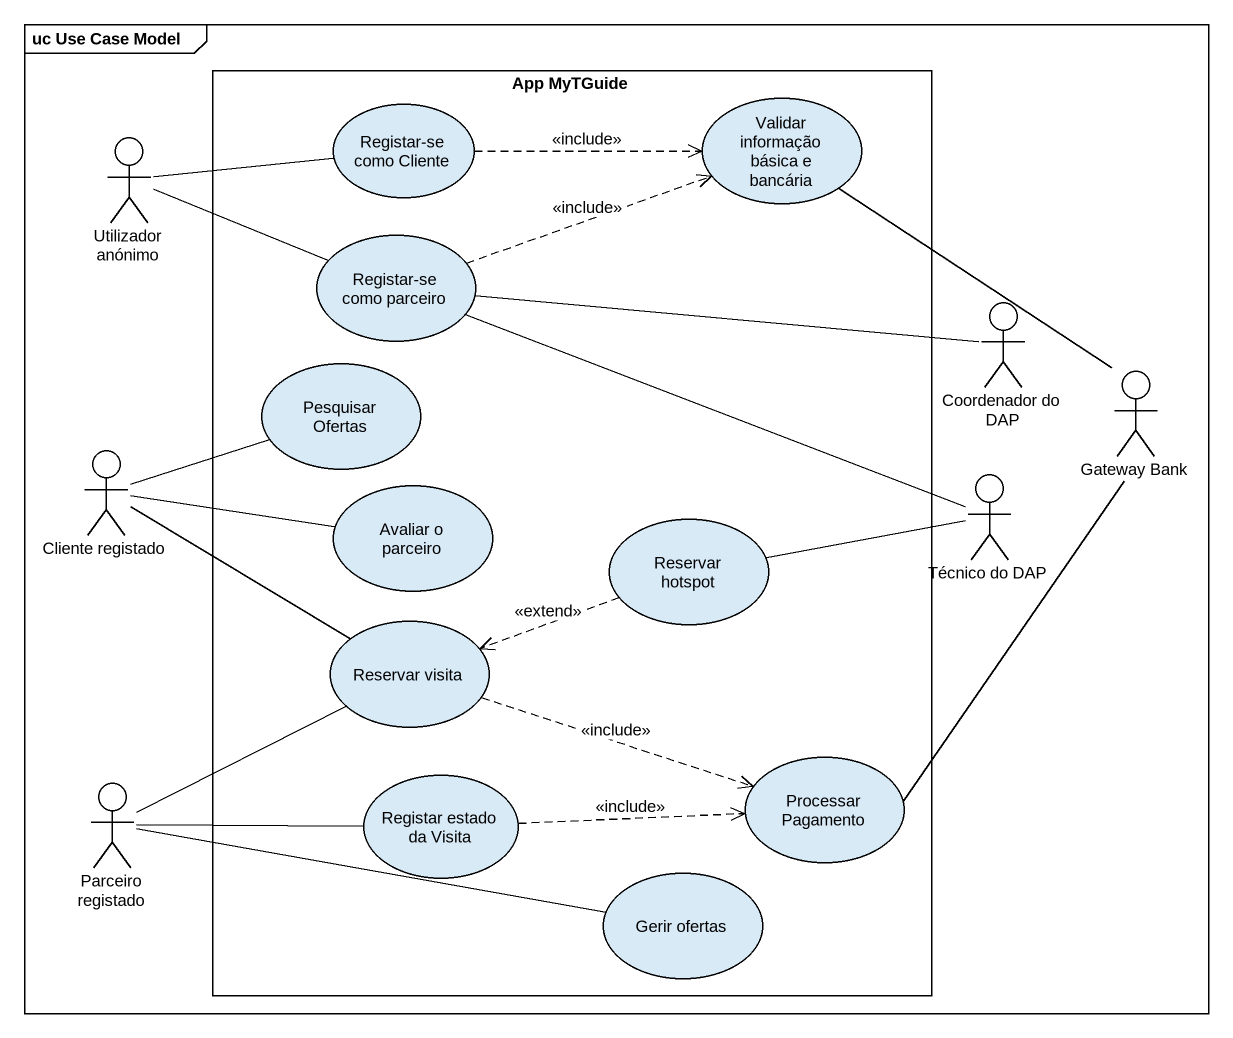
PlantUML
@startuml
mainframe uc Use Case Model
rectangle "App MyTGuide" as App_MyTGuide {
  usecase "Registar-se como Cliente" as Registar_se_como_Cliente
  usecase "Validar informação básica e bancária" as Validar_informação_básica_e
  usecase "Registar-se como parceiro" as Registar_se_como_parceiro
  usecase "Pesquisar Ofertas" as Pesquisar_Ofertas
  usecase "Avaliar o parceiro" as Avaliar_o_parceiro
  usecase "Reservar hotspot" as Reservar_hotspot
  usecase "Reservar visita" as Reservar_visita
  usecase "Registar estado da Visita" as Registar_estado_da_Visita
  usecase "Processar Pagamento" as Processar_Pagamento
  usecase "Gerir ofertas" as Gerir_ofertas
}
actor "Utilizador anónimo" as Utilizador_anónimo
actor "Coordenador do DAP" as Coordenador_do_DAP
actor "Gateway Bank" as Gateway_Bank
actor "Cliente registado" as Cliente_registado
actor "Técnico do DAP" as Técnico_do_DAP
actor "Parceiro registado" as Parceiro_registado
Registar_se_como_Cliente .right.> Validar_informação_básica_e : <<include>>
Utilizador_anónimo -right- Registar_se_como_Cliente
Utilizador_anónimo -right- Registar_se_como_parceiro
Registar_se_como_parceiro .right.> Validar_informação_básica_e : <<include>>
Coordenador_do_DAP -left- Registar_se_como_parceiro
Gateway_Bank -up- Validar_informação_básica_e
Gateway_Bank -- Processar_Pagamento
Cliente_registado -right- Pesquisar_Ofertas
Cliente_registado -right- Avaliar_o_parceiro
Cliente_registado -right- Reservar_visita
Reservar_hotspot .left.> Reservar_visita : <<extend>>
Técnico_do_DAP -left- Registar_se_como_parceiro
Técnico_do_DAP -left- Reservar_hotspot
Reservar_visita -left- Parceiro_registado
Reservar_visita .right.> Processar_Pagamento : <<include>>
Parceiro_registado -right- Registar_estado_da_Visita
Parceiro_registado -right- Gerir_ofertas
Registar_estado_da_Visita .right.> Processar_Pagamento : <<include>>
@enduml
